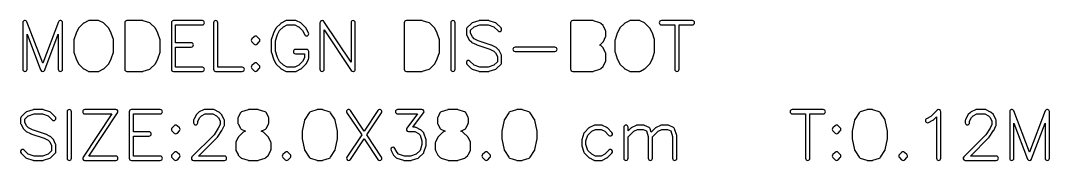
# Model space of a CAD drawing. Extents: x -190 to 190, y -140 to 140.
# Drawn here: x -55 to 17.5, y -67.1 to -57.2 of the extents above; entities that cross this region are included whole.
import ezdxf

# ---------------------------------------------------------------- set-up
doc = ezdxf.new("R2010")
doc.units = 0
doc.header["$MEASUREMENT"] = 0
doc.layers.get('0').update_dxf_attribs({"linetype": 'CONTINUOUS'})

msp = doc.modelspace()

# ---------------------------------------------------------------- linework, layer by layer
for points in [[(-52.062998, -57.383999, 0.814866), (-52.353999, -57.34), (-52.353999, -57.34), (-52.353999, -57.340996), (-52.353999, -57.340996), (-53.463003, -60.252998), (-53.463003, -60.252998), (-54.572002, -57.340996), (-54.572002, -57.340996), (-54.572002, -57.34), (-54.572002, -57.34, 0.83728), (-54.862998, -57.392002), (-54.862998, -57.392002), (-54.862998, -60.673999), (-54.862998, -60.673999, 1), (-54.563003, -60.673999), (-54.563003, -60.673999), (-54.563003, -58.207002), (-54.563003, -58.207002), (-53.605, -60.722998), (-53.605, -60.722998), (-53.603999, -60.723999), (-53.603999, -60.723999, 0.706405), (-53.321997, -60.723999), (-53.321997, -60.723999), (-53.321001, -60.722998), (-53.321001, -60.722998), (-52.363999, -58.207998), (-52.363999, -58.207998), (-52.363003, -58.207998), (-52.363003, -58.207998), (-52.363003, -60.673999), (-52.363003, -60.673999, 1), (-52.062998, -60.673999), (-52.062998, -60.673999), (-52.062998, -57.392002), (-52.062998, -57.392002, 0.011665), (-52.062998, -57.385), (-52.062998, -57.385), (-52.062998, -57.383999)], [(-49.49, -57.257998, 0.116434), (-49.557002, -57.241997), (-49.557002, -57.241997), (-50.182002, -57.241997), (-50.182002, -57.241997, 0.116427), (-50.248999, -57.257998), (-50.248999, -57.257998), (-50.561997, -57.415), (-50.561997, -57.415, 0.08061), (-50.600996, -57.442998), (-50.600996, -57.442998), (-50.912998, -57.755), (-50.912998, -57.755, 0.086609), (-50.942998, -57.797002), (-50.942998, -57.797002), (-50.942998, -57.797998), (-50.942998, -57.797998), (-51.096997, -58.107002), (-51.096997, -58.107002, 0.034434), (-51.105, -58.126001), (-51.105, -58.126001), (-51.261997, -58.593999), (-51.261997, -58.593999, 0.08168), (-51.27, -58.642002), (-51.27, -58.642002), (-51.27, -59.423999), (-51.27, -59.423999, 0.081672), (-51.261997, -59.471997), (-51.261997, -59.471997), (-51.105, -59.94), (-51.105, -59.94, 0.034433), (-51.096997, -59.958999), (-51.096997, -59.958999), (-50.941001, -60.272002), (-50.941001, -60.272002, 0.080612), (-50.912998, -60.311001), (-50.912998, -60.311001), (-50.600996, -60.623003), (-50.600996, -60.623003, 0.080607), (-50.561997, -60.651001), (-50.561997, -60.651001), (-50.248999, -60.807998), (-50.248999, -60.807998, 0.089409), (-50.197998, -60.823003), (-50.197998, -60.823003), (-50.182002, -60.823999), (-50.182002, -60.823999), (-49.557002, -60.823999), (-49.557002, -60.823999, 0.135356), (-49.48, -60.802998), (-49.48, -60.802998), (-49.477998, -60.802002), (-49.477998, -60.802002), (-49.178003, -60.651001), (-49.178003, -60.651001, 0.094862), (-49.132998, -60.617002), (-49.132998, -60.617002), (-49.132002, -60.616001), (-49.132002, -60.616001), (-48.826001, -60.311001), (-48.826001, -60.311001, 0.100945), (-48.792998, -60.261001), (-48.792998, -60.261001), (-48.792002, -60.26), (-48.792002, -60.26), (-48.641997, -59.958999), (-48.641997, -59.958999, 0.0535), (-48.631001, -59.928999), (-48.631001, -59.928999), (-48.63, -59.927998), (-48.63, -59.927998), (-48.477998, -59.471001), (-48.477998, -59.471001, 0.080085), (-48.47, -59.423999), (-48.47, -59.423999), (-48.47, -58.642002), (-48.47, -58.642002, 0.101357), (-48.482002, -58.582998), (-48.482002, -58.582998), (-48.482002, -58.582002), (-48.482002, -58.582002), (-48.633999, -58.127002), (-48.633999, -58.127002, 0.036019), (-48.641997, -58.107002), (-48.641997, -58.107002), (-48.641997, -58.106001), (-48.641997, -58.106001), (-48.797998, -57.793999), (-48.797998, -57.793999, 0.094854), (-48.831997, -57.748999), (-48.831997, -57.748999), (-48.833003, -57.748003), (-48.833003, -57.748003), (-49.138999, -57.442998), (-49.138999, -57.442998, 0.095636), (-49.186001, -57.411001), (-49.186001, -57.411001), (-49.187998, -57.41), (-49.187998, -57.41), (-49.49, -57.257998)], [(-46.383999, -57.25, 0.081677), (-46.432002, -57.241997), (-46.432002, -57.241997), (-47.525996, -57.241997), (-47.525996, -57.241997, 0.414214), (-47.676001, -57.392002), (-47.676001, -57.392002), (-47.676001, -60.673999), (-47.676001, -60.673999, 0.414214), (-47.525996, -60.823999), (-47.525996, -60.823999), (-46.432002, -60.823999), (-46.432002, -60.823999), (-46.416001, -60.823003), (-46.416001, -60.823003, 0.054807), (-46.383999, -60.816001), (-46.383999, -60.816001), (-45.915, -60.658999), (-45.915, -60.658999), (-45.912002, -60.657998), (-45.912002, -60.657998, 0.110018), (-45.857002, -60.623003), (-45.857002, -60.623003), (-45.545, -60.311001), (-45.545, -60.311001, 0.080608), (-45.517002, -60.272002), (-45.517002, -60.272002), (-45.361001, -59.958999), (-45.361001, -59.958999, 0.034433), (-45.352998, -59.94), (-45.352998, -59.94), (-45.196001, -59.471997), (-45.196001, -59.471997), (-45.196001, -59.471001), (-45.196001, -59.471001, 0.080085), (-45.187998, -59.423999), (-45.187998, -59.423999), (-45.187998, -58.642002), (-45.187998, -58.642002, 0.081677), (-45.196001, -58.593999), (-45.196001, -58.593999), (-45.352998, -58.126001), (-45.352998, -58.126001, 0.034434), (-45.361001, -58.107002), (-45.361001, -58.107002), (-45.515, -57.797998), (-45.515, -57.797998), (-45.515, -57.797002), (-45.515, -57.797002, 0.086609), (-45.545, -57.755), (-45.545, -57.755), (-45.857002, -57.442998), (-45.857002, -57.442998, 0.115361), (-45.915, -57.406997), (-45.915, -57.406997), (-46.383999, -57.25)], [(-42.212998, -57.542002, 1), (-42.212998, -57.241997), (-42.212998, -57.241997), (-44.245, -57.241997), (-44.245, -57.241997, 0.414214), (-44.395, -57.392002), (-44.395, -57.392002), (-44.395, -60.662002), (-44.395, -60.662002, 0.437788), (-44.245, -60.823999), (-44.245, -60.823999), (-42.212998, -60.823999), (-42.212998, -60.823999, 1), (-42.212998, -60.523999), (-42.212998, -60.523999), (-44.095, -60.523999), (-44.095, -60.523999), (-44.095, -59.105), (-44.095, -59.105), (-42.995, -59.105), (-42.995, -59.105, 1), (-42.995, -58.805), (-42.995, -58.805), (-44.095, -58.805), (-44.095, -58.805), (-44.095, -57.542002), (-44.095, -57.542002), (-42.212998, -57.542002)], [(-41.126001, -57.392002, 1), (-41.426001, -57.392002), (-41.426001, -57.392002), (-41.426001, -60.673999), (-41.426001, -60.673999, 0.414214), (-41.276001, -60.823999), (-41.276001, -60.823999), (-39.400999, -60.823999), (-39.400999, -60.823999, 1), (-39.400999, -60.523999), (-39.400999, -60.523999), (-41.126001, -60.523999), (-41.126001, -60.523999), (-41.126001, -57.392002)], [(-35.583999, -57.257998, 0.116431), (-35.650999, -57.241997), (-35.650999, -57.241997), (-36.276001, -57.241997), (-36.276001, -57.241997, 0.116431), (-36.343, -57.257998), (-36.343, -57.257998), (-36.655002, -57.415), (-36.655002, -57.415, 0.080607), (-36.694001, -57.442998), (-36.694001, -57.442998), (-37.007, -57.755), (-37.007, -57.755, 0.08661), (-37.037, -57.797002), (-37.037, -57.797002), (-37.037, -57.797998), (-37.037, -57.797998), (-37.191001, -58.107002), (-37.191001, -58.107002, 0.043391), (-37.200999, -58.130996), (-37.200999, -58.130996), (-37.200999, -58.132002), (-37.200999, -58.132002), (-37.354998, -58.595), (-37.354998, -58.595, 0.080087), (-37.363, -58.642002), (-37.363, -58.642002), (-37.363, -59.423999), (-37.363, -59.423999, 0.09386), (-37.353, -59.478999), (-37.353, -59.478999), (-37.352, -59.48), (-37.352, -59.48), (-37.199001, -59.938999), (-37.199001, -59.938999, 0.03452), (-37.191001, -59.957998), (-37.191001, -59.957998), (-37.191001, -59.958999), (-37.191001, -59.958999), (-37.035, -60.272002), (-37.035, -60.272002, 0.078238), (-37.007998, -60.31), (-37.007998, -60.31), (-37.007, -60.311001), (-37.007, -60.311001), (-36.694001, -60.623003), (-36.694001, -60.623003, 0.080605), (-36.655002, -60.651001), (-36.655002, -60.651001), (-36.343, -60.807998), (-36.343, -60.807998, 0.089405), (-36.292002, -60.823003), (-36.292002, -60.823003), (-36.276001, -60.823999), (-36.276001, -60.823999), (-35.650999, -60.823999), (-35.650999, -60.823999, 0.135349), (-35.574001, -60.802998), (-35.574001, -60.802998), (-35.572, -60.802002), (-35.572, -60.802002), (-35.271001, -60.651001), (-35.271001, -60.651001, 0.094858), (-35.225999, -60.617002), (-35.225999, -60.617002), (-34.92, -60.311001), (-34.92, -60.311001, 0.100943), (-34.887002, -60.261001), (-34.887002, -60.261001), (-34.885999, -60.26), (-34.885999, -60.26), (-34.736001, -59.958999), (-34.736001, -59.958999, 0.11644), (-34.72, -59.891997), (-34.72, -59.891997), (-34.72, -59.423999), (-34.72, -59.423999, 0.414214), (-34.869998, -59.273999), (-34.869998, -59.273999), (-35.650999, -59.273999), (-35.650999, -59.273999, 1), (-35.650999, -59.573999), (-35.650999, -59.573999), (-35.020002, -59.573999), (-35.020002, -59.573999), (-35.020002, -59.857002), (-35.020002, -59.857002), (-35.149001, -60.115), (-35.149001, -60.115), (-35.149001, -60.116001), (-35.149001, -60.116001), (-35.427, -60.393999), (-35.427, -60.393999), (-35.686001, -60.523999), (-35.686001, -60.523999), (-36.240999, -60.523999), (-36.240999, -60.523999), (-36.499001, -60.393999), (-36.499001, -60.393999), (-36.5, -60.392998), (-36.5, -60.392998), (-36.777998, -60.116001), (-36.777998, -60.116001), (-36.777998, -60.115), (-36.777998, -60.115), (-36.919001, -59.833003), (-36.919001, -59.833003), (-36.919001, -59.831997), (-36.919001, -59.831997), (-37.062998, -59.4), (-37.062998, -59.4), (-37.062998, -58.664004), (-37.062998, -58.664004), (-37.062, -58.662998), (-37.062, -58.662998), (-36.918, -58.23), (-36.918, -58.23), (-36.917002, -58.228999), (-36.917002, -58.228999), (-36.777002, -57.948999), (-36.777002, -57.948999), (-36.775999, -57.948003), (-36.775999, -57.948003), (-36.499001, -57.672002), (-36.499001, -57.672002), (-36.497, -57.671001), (-36.497, -57.671001), (-36.240999, -57.542002), (-36.240999, -57.542002), (-35.686001, -57.542002), (-35.686001, -57.542002), (-35.429001, -57.671001), (-35.429001, -57.671001), (-35.427, -57.672002), (-35.427, -57.672002), (-35.15, -57.948999), (-35.15, -57.948999), (-35.004001, -58.241001), (-35.004001, -58.241001, 0.999996), (-34.736001, -58.107002), (-34.736001, -58.107002), (-34.892, -57.793999), (-34.892, -57.793999, 0.09486), (-34.926001, -57.748999), (-34.926001, -57.748999), (-35.232, -57.442998), (-35.232, -57.442998, 0.095632), (-35.278999, -57.411001), (-35.278999, -57.411001), (-35.280999, -57.41), (-35.280999, -57.41), (-35.583999, -57.257998)], [(-31.438, -57.392002, 1), (-31.737998, -57.392002), (-31.737998, -57.392002), (-31.737998, -60.177998), (-31.737998, -60.177998), (-33.651001, -57.309004), (-33.651001, -57.309004, 0.008343), (-33.654001, -57.305), (-33.654001, -57.305), (-33.654001, -57.303999), (-33.654001, -57.303999, 0.727848), (-33.925999, -57.392002), (-33.925999, -57.392002), (-33.925999, -60.673999), (-33.925999, -60.673999, 1), (-33.626001, -60.673999), (-33.626001, -60.673999), (-33.626001, -57.888003), (-33.626001, -57.888003), (-31.718, -60.75), (-31.718, -60.75), (-31.717, -60.751001), (-31.717, -60.751001, 0.264054), (-31.588, -60.823999), (-31.588, -60.823999), (-31.569998, -60.823003), (-31.569998, -60.823003, 0.379419), (-31.438, -60.673999), (-31.438, -60.673999), (-31.438, -57.392002)], [(-26.697, -57.25, 0.081673), (-26.745, -57.241997), (-26.745, -57.241997), (-27.837998, -57.241997), (-27.837998, -57.241997, 0.414214), (-27.988, -57.392002), (-27.988, -57.392002), (-27.988, -60.673999), (-27.988, -60.673999, 0.414214), (-27.837998, -60.823999), (-27.837998, -60.823999), (-26.745, -60.823999), (-26.745, -60.823999, 0.081673), (-26.697, -60.816001), (-26.697, -60.816001), (-26.228, -60.658999), (-26.228, -60.658999), (-26.225, -60.657998), (-26.225, -60.657998, 0.110018), (-26.17, -60.623003), (-26.17, -60.623003), (-25.857, -60.311001), (-25.857, -60.311001), (-25.855999, -60.31), (-25.855999, -60.31, 0.078234), (-25.829001, -60.272002), (-25.829001, -60.272002), (-25.673, -59.958999), (-25.673, -59.958999), (-25.673, -59.957998), (-25.673, -59.957998, 0.03452), (-25.665, -59.938999), (-25.665, -59.938999), (-25.512, -59.48), (-25.512, -59.48), (-25.511001, -59.478999), (-25.511001, -59.478999, 0.09386), (-25.501001, -59.423999), (-25.501001, -59.423999), (-25.501001, -58.642002), (-25.501001, -58.642002, 0.080085), (-25.508999, -58.595), (-25.508999, -58.595), (-25.663, -58.132002), (-25.663, -58.132002), (-25.663, -58.130996), (-25.663, -58.130996, 0.043392), (-25.673, -58.107002), (-25.673, -58.107002), (-25.827, -57.797998), (-25.827, -57.797998), (-25.827, -57.797002), (-25.827, -57.797002, 0.08661), (-25.857, -57.755), (-25.857, -57.755), (-26.17, -57.442998), (-26.17, -57.442998, 0.115365), (-26.228, -57.406997), (-26.228, -57.406997), (-26.697, -57.25)], [(-24.407, -57.392002, 1), (-24.707, -57.392002), (-24.707, -57.392002), (-24.707, -60.673999), (-24.707, -60.673999, 1), (-24.407, -60.673999), (-24.407, -60.673999), (-24.407, -57.392002)], [(-22.008999, -57.25, 0.081673), (-22.057, -57.241997), (-22.057, -57.241997), (-22.682, -57.241997), (-22.682, -57.241997, 0.081673), (-22.73, -57.25), (-22.73, -57.25), (-23.198999, -57.406997), (-23.198999, -57.406997, 0.115365), (-23.257, -57.442998), (-23.257, -57.442998), (-23.568999, -57.755), (-23.568999, -57.755, 0.198915), (-23.613, -57.861001), (-23.613, -57.861001), (-23.613, -58.173999), (-23.613, -58.173999, 0.125494), (-23.595, -58.246001), (-23.595, -58.246001), (-23.593999, -58.247002), (-23.593999, -58.247002), (-23.441001, -58.552998), (-23.441001, -58.552998, 0.080611), (-23.413, -58.591997), (-23.413, -58.591997), (-23.257, -58.747998), (-23.257, -58.747998, 0.080614), (-23.218, -58.776001), (-23.218, -58.776001), (-22.905, -58.933003), (-22.905, -58.933003, 0.039712), (-22.883, -58.942002), (-22.883, -58.942002), (-22.879001, -58.942998), (-22.879001, -58.942998), (-21.963, -59.247998), (-21.963, -59.247998), (-21.96, -59.248999), (-21.96, -59.248999), (-21.678999, -59.388999), (-21.678999, -59.388999), (-21.677, -59.39), (-21.677, -59.39), (-21.555999, -59.512002), (-21.555999, -59.512002), (-21.555, -59.512998), (-21.555, -59.512998), (-21.427, -59.768999), (-21.427, -59.768999), (-21.425999, -59.77), (-21.425999, -59.77), (-21.425999, -60.143003), (-21.425999, -60.143003), (-21.669001, -60.385996), (-21.669001, -60.385996), (-22.081001, -60.523999), (-22.081001, -60.523999), (-22.658, -60.523999), (-22.658, -60.523999), (-23.07, -60.385996), (-23.07, -60.385996), (-23.357, -60.098999), (-23.357, -60.098999, 1.000006), (-23.568999, -60.311001), (-23.568999, -60.311001), (-23.263999, -60.616001), (-23.263999, -60.616001, 0.1321), (-23.198999, -60.658999), (-23.198999, -60.658999), (-22.739001, -60.812998), (-22.739001, -60.812998), (-22.736001, -60.813999), (-22.736001, -60.813999, 0.092296), (-22.682, -60.823999), (-22.682, -60.823999), (-22.057, -60.823999), (-22.057, -60.823999), (-22.041001, -60.823003), (-22.041001, -60.823003, 0.054807), (-22.008999, -60.816001), (-22.008999, -60.816001), (-21.54, -60.658999), (-21.54, -60.658999, 0.115359), (-21.482, -60.623003), (-21.482, -60.623003), (-21.168999, -60.31), (-21.168999, -60.31, 0.196462), (-21.126001, -60.205), (-21.126001, -60.205), (-21.126001, -59.735996), (-21.126001, -59.735996, 0.116431), (-21.142, -59.668999), (-21.142, -59.668999), (-21.298, -59.356997), (-21.298, -59.356997, 0.080611), (-21.326001, -59.317998), (-21.326001, -59.317998), (-21.482, -59.161001), (-21.482, -59.161001, 0.080614), (-21.521001, -59.133003), (-21.521001, -59.133003), (-21.833999, -58.977002), (-21.833999, -58.977002), (-21.835, -58.977002), (-21.835, -58.977002, 0.034521), (-21.853999, -58.968999), (-21.853999, -58.968999), (-22.778999, -58.661001), (-22.778999, -58.661001), (-22.780999, -58.66), (-22.780999, -58.66), (-23.062, -58.518999), (-23.062, -58.518999), (-23.183999, -58.396997), (-23.183999, -58.396997), (-23.183999, -58.396001), (-23.183999, -58.396001), (-23.313, -58.138003), (-23.313, -58.138003), (-23.313, -57.922998), (-23.313, -57.922998), (-23.07, -57.68), (-23.07, -57.68), (-23.067, -57.678999), (-23.067, -57.678999), (-22.658, -57.542002), (-22.658, -57.542002), (-22.081001, -57.542002), (-22.081001, -57.542002), (-21.672, -57.678999), (-21.672, -57.678999), (-21.669001, -57.68), (-21.669001, -57.68), (-21.382, -57.967002), (-21.382, -57.967002, 1.000006), (-21.17, -57.755), (-21.17, -57.755), (-21.482, -57.442998), (-21.482, -57.442998, 0.126063), (-21.546001, -57.405), (-21.546001, -57.405), (-21.548999, -57.403999), (-21.548999, -57.403999), (-22.008999, -57.25)], [(-14.665, -57.25, 0.081671), (-14.712999, -57.241997), (-14.712999, -57.241997), (-16.12, -57.241997), (-16.12, -57.241997, 0.414214), (-16.27, -57.392002), (-16.27, -57.392002), (-16.27, -60.662002), (-16.27, -60.662002, 0.437788), (-16.12, -60.823999), (-16.12, -60.823999), (-14.712999, -60.823999), (-14.712999, -60.823999, 0.081671), (-14.665, -60.816001), (-14.665, -60.816001), (-14.197001, -60.658999), (-14.197001, -60.658999, 0.11536), (-14.139, -60.623003), (-14.139, -60.623003), (-13.982, -60.467002), (-13.982, -60.467002), (-13.981, -60.466001), (-13.981, -60.466001, 0.078236), (-13.953999, -60.428003), (-13.953999, -60.428003), (-13.798, -60.116001), (-13.798, -60.116001), (-13.797, -60.115), (-13.797, -60.115, 0.114174), (-13.782001, -60.048999), (-13.782001, -60.048999), (-13.782001, -59.58), (-13.782001, -59.58, 0.116438), (-13.798, -59.512998), (-13.798, -59.512998), (-13.952, -59.203999), (-13.952, -59.203999), (-13.952, -59.202998), (-13.952, -59.202998, 0.086603), (-13.982, -59.161001), (-13.982, -59.161001), (-14.139, -59.005), (-14.139, -59.005, 0.116969), (-14.197999, -58.968999), (-14.197999, -58.968999), (-14.24, -58.955), (-14.24, -58.955), (-14.207, -58.943999), (-14.207, -58.943999), (-14.203, -58.942998), (-14.203, -58.942998, 0.126061), (-14.139, -58.905), (-14.139, -58.905), (-13.982, -58.747998), (-13.982, -58.747998, 0.080611), (-13.953999, -58.708999), (-13.953999, -58.708999), (-13.798, -58.396997), (-13.798, -58.396997, 0.116431), (-13.782001, -58.33), (-13.782001, -58.33), (-13.782001, -58.017002), (-13.782001, -58.017002, 0.116438), (-13.798, -57.95), (-13.798, -57.95), (-13.953999, -57.638003), (-13.953999, -57.638003, 0.080617), (-13.982, -57.598999), (-13.982, -57.598999), (-14.139, -57.442998), (-14.139, -57.442998, 0.115366), (-14.197001, -57.406997), (-14.197001, -57.406997), (-14.665, -57.25)], [(-11.365, -57.257998, 0.116432), (-11.432001, -57.241997), (-11.432001, -57.241997), (-12.057, -57.241997), (-12.057, -57.241997, 0.101351), (-12.116, -57.254004), (-12.116, -57.254004), (-12.117999, -57.255), (-12.117999, -57.255, 0.01119), (-12.124, -57.257998), (-12.124, -57.257998), (-12.437, -57.415), (-12.437, -57.415, 0.08061), (-12.476, -57.442998), (-12.476, -57.442998), (-12.787999, -57.755), (-12.787999, -57.755, 0.086611), (-12.818, -57.797002), (-12.818, -57.797002), (-12.818, -57.797998), (-12.818, -57.797998), (-12.972, -58.107002), (-12.972, -58.107002, 0.034432), (-12.98, -58.126001), (-12.98, -58.126001), (-13.137, -58.593999), (-13.137, -58.593999, 0.081678), (-13.145, -58.642002), (-13.145, -58.642002), (-13.145, -59.423999), (-13.145, -59.423999, 0.080086), (-13.137, -59.471001), (-13.137, -59.471001), (-13.137, -59.471997), (-13.137, -59.471997), (-12.98, -59.94), (-12.98, -59.94, 0.034432), (-12.972, -59.958999), (-12.972, -59.958999), (-12.816, -60.272002), (-12.816, -60.272002, 0.078235), (-12.789, -60.31), (-12.789, -60.31), (-12.476, -60.623003), (-12.476, -60.623003, 0.076852), (-12.439, -60.65), (-12.439, -60.65), (-12.437, -60.651001), (-12.437, -60.651001), (-12.124, -60.807998), (-12.124, -60.807998, 0.116436), (-12.057, -60.823999), (-12.057, -60.823999), (-11.432001, -60.823999), (-11.432001, -60.823999, 0.135354), (-11.355, -60.802998), (-11.355, -60.802998), (-11.353, -60.802002), (-11.353, -60.802002), (-11.052999, -60.651001), (-11.052999, -60.651001, 0.094853), (-11.008, -60.617002), (-11.008, -60.617002), (-11.007, -60.616001), (-11.007, -60.616001), (-10.701, -60.311001), (-10.701, -60.311001, 0.100944), (-10.668, -60.261001), (-10.668, -60.261001), (-10.667, -60.26), (-10.667, -60.26), (-10.517001, -59.958999), (-10.517001, -59.958999, 0.053503), (-10.506001, -59.928999), (-10.506001, -59.928999), (-10.505, -59.927998), (-10.505, -59.927998), (-10.353, -59.471001), (-10.353, -59.471001, 0.080086), (-10.345, -59.423999), (-10.345, -59.423999), (-10.345, -58.642002), (-10.345, -58.642002, 0.101355), (-10.357, -58.582998), (-10.357, -58.582998), (-10.357, -58.582002), (-10.357, -58.582002), (-10.509, -58.127002), (-10.509, -58.127002, 0.036021), (-10.517001, -58.107002), (-10.517001, -58.107002), (-10.517001, -58.106001), (-10.517001, -58.106001), (-10.672999, -57.793999), (-10.672999, -57.793999, 0.094859), (-10.707001, -57.748999), (-10.707001, -57.748999), (-10.707999, -57.748003), (-10.707999, -57.748003), (-11.013999, -57.442998), (-11.013999, -57.442998, 0.095634), (-11.061, -57.411001), (-11.061, -57.411001), (-11.063, -57.41), (-11.063, -57.41), (-11.365, -57.257998)], [(-7.682, -57.542002, 1), (-7.682, -57.241997), (-7.682, -57.241997), (-9.87, -57.241997), (-9.87, -57.241997, 1), (-9.87, -57.542002), (-9.87, -57.542002), (-8.926, -57.542002), (-8.926, -57.542002), (-8.926, -60.673999), (-8.926, -60.673999, 1), (-8.626, -60.673999), (-8.626, -60.673999), (-8.626, -57.542002), (-8.626, -57.542002), (-7.682, -57.542002)], [(-38.357002, -58.38, 0.414207), (-38.568999, -58.38), (-38.568999, -58.38), (-38.725999, -58.536001), (-38.725999, -58.536001, 0.414214), (-38.725999, -58.747998), (-38.725999, -58.747998), (-38.568999, -58.905), (-38.568999, -58.905, 0.433661), (-38.35, -58.897998), (-38.35, -58.897998), (-38.348999, -58.897002), (-38.348999, -58.897002), (-38.201001, -58.747998), (-38.201001, -58.747998, 0.433664), (-38.208, -58.528999), (-38.208, -58.528999), (-38.357002, -58.38)], [(-17.37, -59.416997, 1), (-17.37, -59.117002), (-17.37, -59.117002), (-20.182001, -59.117002), (-20.182001, -59.117002, 1), (-20.182001, -59.416997), (-20.182001, -59.416997), (-17.37, -59.416997)], [(-38.357002, -60.255, 0.414207), (-38.568999, -60.255), (-38.568999, -60.255), (-38.725999, -60.411001), (-38.725999, -60.411001, 0.41145), (-38.727, -60.621997), (-38.727, -60.621997), (-38.568999, -60.78), (-38.568999, -60.78, 0.433661), (-38.35, -60.772998), (-38.35, -60.772998), (-38.348999, -60.771997), (-38.348999, -60.771997), (-38.201001, -60.623003), (-38.201001, -60.623003, 0.433672), (-38.208, -60.403999), (-38.208, -60.403999), (-38.357002, -60.255)], [(-53.415, -63.52, 0.081677), (-53.463003, -63.511997), (-53.463003, -63.511997), (-54.087998, -63.511997), (-54.087998, -63.511997, 0.081677), (-54.136001, -63.52), (-54.136001, -63.52), (-54.605, -63.676997), (-54.605, -63.676997, 0.115361), (-54.662998, -63.712998), (-54.662998, -63.712998), (-54.976001, -64.025), (-54.976001, -64.025, 0.198912), (-55.02, -64.131001), (-55.02, -64.131001), (-55.02, -64.443999), (-55.02, -64.443999, 0.125492), (-55.002002, -64.516001), (-55.002002, -64.516001), (-55.000996, -64.516997), (-55.000996, -64.516997), (-54.846997, -64.823003), (-54.846997, -64.823003, 0.080602), (-54.818999, -64.861997), (-54.818999, -64.861997), (-54.662998, -65.017998), (-54.662998, -65.017998, 0.080608), (-54.623999, -65.045996), (-54.623999, -65.045996), (-54.311997, -65.202998), (-54.311997, -65.202998, 0.03971), (-54.29, -65.211997), (-54.29, -65.211997), (-54.286001, -65.213003), (-54.286001, -65.213003), (-53.368999, -65.517998), (-53.368999, -65.517998), (-53.366001, -65.518999), (-53.366001, -65.518999), (-53.083999, -65.66), (-53.083999, -65.66), (-52.961001, -65.783003), (-52.961001, -65.783003), (-52.832998, -66.039004), (-52.832998, -66.039004), (-52.832002, -66.04), (-52.832002, -66.04), (-52.832002, -66.412998), (-52.832002, -66.412998), (-53.075, -66.655005), (-53.075, -66.655005), (-53.076001, -66.656001), (-53.076001, -66.656001), (-53.486997, -66.793999), (-53.486997, -66.793999), (-54.063999, -66.793999), (-54.063999, -66.793999), (-54.476001, -66.656001), (-54.476001, -66.656001), (-54.476997, -66.655005), (-54.476997, -66.655005), (-54.763999, -66.368999), (-54.763999, -66.368999, 1.000023), (-54.976001, -66.581001), (-54.976001, -66.581001), (-54.671001, -66.885), (-54.671001, -66.885), (-54.67, -66.886001), (-54.67, -66.886001, 0.132099), (-54.605, -66.928999), (-54.605, -66.928999), (-54.145, -67.083003), (-54.145, -67.083003), (-54.141997, -67.083999), (-54.141997, -67.083999, 0.092295), (-54.087998, -67.093999), (-54.087998, -67.093999), (-53.463003, -67.093999), (-53.463003, -67.093999, 0.081682), (-53.415, -67.085996), (-53.415, -67.085996), (-52.947002, -66.928999), (-52.947002, -66.928999, 0.115369), (-52.888999, -66.892998), (-52.888999, -66.892998), (-52.575996, -66.581001), (-52.575996, -66.581001, 0.198912), (-52.531997, -66.474995), (-52.531997, -66.474995), (-52.531997, -66.005996), (-52.531997, -66.005996, 0.116419), (-52.547998, -65.939004), (-52.547998, -65.939004), (-52.703999, -65.627002), (-52.703999, -65.627002, 0.080613), (-52.731997, -65.587998), (-52.731997, -65.587998), (-52.888999, -65.431001), (-52.888999, -65.431001, 0.080621), (-52.928003, -65.402998), (-52.928003, -65.402998), (-53.24, -65.246997), (-53.24, -65.246997), (-53.241001, -65.246997), (-53.241001, -65.246997, 0.034519), (-53.26, -65.238999), (-53.26, -65.238999), (-54.186001, -64.930996), (-54.186001, -64.930996), (-54.187998, -64.93), (-54.187998, -64.93), (-54.467998, -64.788999), (-54.467998, -64.788999), (-54.591001, -64.666001), (-54.591001, -64.666001), (-54.591001, -64.664995), (-54.591001, -64.664995), (-54.72, -64.407998), (-54.72, -64.407998), (-54.72, -64.193003), (-54.72, -64.193003), (-54.718999, -64.191997), (-54.718999, -64.191997), (-54.476001, -63.95), (-54.476001, -63.95), (-54.473003, -63.948994), (-54.473003, -63.948994), (-54.063999, -63.812002), (-54.063999, -63.812002), (-53.486997, -63.812002), (-53.486997, -63.812002), (-53.079004, -63.948994), (-53.079004, -63.948994), (-53.076001, -63.95), (-53.076001, -63.95), (-52.788003, -64.236997), (-52.788003, -64.236997, 1), (-52.575996, -64.025), (-52.575996, -64.025), (-52.888999, -63.712998), (-52.888999, -63.712998, 0.126067), (-52.953003, -63.675), (-52.953003, -63.675), (-52.956001, -63.674004), (-52.956001, -63.674004), (-53.415, -63.52)], [(-51.437998, -63.662002, 1), (-51.738003, -63.662002), (-51.738003, -63.662002), (-51.738003, -66.944004), (-51.738003, -66.944004, 1), (-51.437998, -66.944004), (-51.437998, -66.944004), (-51.437998, -63.662002)], [(-48.168999, -63.602002, 0.298598), (-48.307002, -63.511997), (-48.307002, -63.511997), (-50.495, -63.511997), (-50.495, -63.511997, 1), (-50.495, -63.812002), (-50.495, -63.812002), (-48.586997, -63.812002), (-48.586997, -63.812002), (-50.616997, -66.855996), (-50.616997, -66.855996), (-50.616997, -66.857002), (-50.616997, -66.857002, 0.569273), (-50.512998, -67.092998), (-50.512998, -67.092998), (-50.495, -67.093999), (-50.495, -67.093999), (-48.307002, -67.093999), (-48.307002, -67.093999, 1), (-48.307002, -66.793999), (-48.307002, -66.793999), (-50.215, -66.793999), (-50.215, -66.793999), (-48.181997, -63.745), (-48.181997, -63.745, 0.252723), (-48.168999, -63.602998), (-48.168999, -63.602998), (-48.168999, -63.602002)], [(-45.182002, -63.812002, 1), (-45.182002, -63.511997), (-45.182002, -63.511997), (-47.212998, -63.511997), (-47.212998, -63.511997, 0.414214), (-47.362998, -63.662002), (-47.362998, -63.662002), (-47.362998, -66.944004), (-47.362998, -66.944004, 0.414214), (-47.212998, -67.093999), (-47.212998, -67.093999), (-45.182002, -67.093999), (-45.182002, -67.093999, 1), (-45.182002, -66.793999), (-45.182002, -66.793999), (-47.063003, -66.793999), (-47.063003, -66.793999), (-47.063003, -65.375), (-47.063003, -65.375), (-45.963003, -65.375), (-45.963003, -65.375, 1), (-45.963003, -65.075005), (-45.963003, -65.075005), (-47.063003, -65.075005), (-47.063003, -65.075005), (-47.063003, -63.812002), (-47.063003, -63.812002), (-45.182002, -63.812002)], [(-41.365, -63.528003, 0.116438), (-41.432002, -63.511997), (-41.432002, -63.511997), (-42.057002, -63.511997), (-42.057002, -63.511997, 0.116431), (-42.123999, -63.528003), (-42.123999, -63.528003), (-42.427002, -63.68), (-42.427002, -63.68), (-42.428999, -63.681001), (-42.428999, -63.681001, 0.09563), (-42.475996, -63.712998), (-42.475996, -63.712998), (-42.626001, -63.863003), (-42.626001, -63.863003, 0.094858), (-42.66, -63.908003), (-42.66, -63.908003), (-42.808999, -64.205996), (-42.808999, -64.205996), (-42.808999, -64.207002), (-42.808999, -64.207002, 0.141456), (-42.831997, -64.286997), (-42.831997, -64.286997), (-42.831997, -64.443999), (-42.831997, -64.443999, 1), (-42.532002, -64.443999), (-42.532002, -64.443999), (-42.532002, -64.322002), (-42.532002, -64.322002), (-42.531001, -64.320996), (-42.531001, -64.320996), (-42.401997, -64.062998), (-42.401997, -64.062998), (-42.280996, -63.942002), (-42.280996, -63.942002), (-42.278999, -63.941001), (-42.278999, -63.941001), (-42.022002, -63.812002), (-42.022002, -63.812002), (-41.467002, -63.812002), (-41.467002, -63.812002), (-41.211001, -63.941001), (-41.211001, -63.941001), (-41.208999, -63.942002), (-41.208999, -63.942002), (-41.087002, -64.062998), (-41.087002, -64.062998), (-41.086001, -64.064004), (-41.086001, -64.064004), (-40.957998, -64.32), (-40.957998, -64.32), (-40.957, -64.320996), (-40.957, -64.320996), (-40.957, -64.565005), (-40.957, -64.565005), (-41.09, -64.831006), (-41.09, -64.831006), (-41.09, -64.832002), (-41.09, -64.832002), (-41.391997, -65.283999), (-41.391997, -65.283999), (-41.391997, -65.284995), (-41.391997, -65.284995), (-42.943999, -66.837998), (-42.943999, -66.837998, 0.668187), (-42.837998, -67.093999), (-42.837998, -67.093999), (-40.651001, -67.093999), (-40.651001, -67.093999, 1), (-40.651001, -66.793999), (-40.651001, -66.793999), (-42.475996, -66.793999), (-42.475996, -66.793999), (-41.17, -65.486997), (-41.17, -65.486997, 0.049853), (-41.150996, -65.463999), (-41.150996, -65.463999), (-40.838, -64.995), (-40.838, -64.995), (-40.838, -64.993999), (-40.838, -64.993999, 0.02924), (-40.828999, -64.979004), (-40.828999, -64.979004), (-40.672998, -64.667002), (-40.672998, -64.667002, 0.116434), (-40.657, -64.6), (-40.657, -64.6), (-40.657, -64.286997), (-40.657, -64.286997, 0.116434), (-40.672998, -64.219995), (-40.672998, -64.219995), (-40.828999, -63.908003), (-40.828999, -63.908003, 0.080616), (-40.857, -63.868999), (-40.857, -63.868999), (-41.013999, -63.712998), (-41.013999, -63.712998, 0.080615), (-41.053003, -63.685), (-41.053003, -63.685), (-41.365, -63.528003)], [(-38.258999, -63.52, 0.081673), (-38.307, -63.511997), (-38.307, -63.511997), (-38.932, -63.511997), (-38.932, -63.511997, 0.050371), (-38.962, -63.515), (-38.962, -63.515), (-38.966001, -63.515996), (-38.966001, -63.515996, 0.024297), (-38.98, -63.52), (-38.98, -63.52), (-39.448999, -63.676997), (-39.448999, -63.676997, 0.204013), (-39.537002, -63.755), (-39.537002, -63.755), (-39.537002, -63.755996), (-39.537002, -63.755996), (-39.691001, -64.064004), (-39.691001, -64.064004, 0.116429), (-39.707002, -64.131001), (-39.707002, -64.131001), (-39.707002, -64.443999), (-39.707002, -64.443999, 0.125492), (-39.689001, -64.516001), (-39.689001, -64.516001), (-39.687998, -64.516997), (-39.687998, -64.516997), (-39.535, -64.823003), (-39.535, -64.823003, 0.162268), (-39.468, -64.889995), (-39.468, -64.889995), (-39.166997, -65.04), (-39.166997, -65.04), (-39.165999, -65.040996), (-39.165999, -65.040996), (-39.283, -65.08), (-39.283, -65.08, 0.133048), (-39.351001, -65.118999), (-39.351001, -65.118999), (-39.657, -65.425), (-39.657, -65.425, 0.094868), (-39.691001, -65.470005), (-39.691001, -65.470005), (-39.843999, -65.775996), (-39.843999, -65.775996), (-39.843999, -65.776997), (-39.843999, -65.776997, 0.127784), (-39.863, -65.849995), (-39.863, -65.849995), (-39.863, -66.310005), (-39.863, -66.310005, 0.131638), (-39.847002, -66.386001), (-39.847002, -66.386001), (-39.697, -66.685996), (-39.697, -66.685996), (-39.696001, -66.687002), (-39.696001, -66.687002, 0.100939), (-39.662998, -66.736997), (-39.662998, -66.736997), (-39.514001, -66.886001), (-39.514001, -66.886001, 0.132103), (-39.448999, -66.928999), (-39.448999, -66.928999), (-38.988999, -67.083003), (-38.988999, -67.083003), (-38.986001, -67.083999), (-38.986001, -67.083999, 0.092299), (-38.932, -67.093999), (-38.932, -67.093999), (-38.307, -67.093999), (-38.307, -67.093999, 0.081679), (-38.258999, -67.085996), (-38.258999, -67.085996), (-37.79, -66.928999), (-37.79, -66.928999, 0.115362), (-37.732002, -66.892998), (-37.732002, -66.892998), (-37.575, -66.735996), (-37.575, -66.735996, 0.078237), (-37.547998, -66.697998), (-37.547998, -66.697998), (-37.392002, -66.386001), (-37.392002, -66.386001, 0.116445), (-37.376001, -66.318994), (-37.376001, -66.318994), (-37.376001, -65.849995), (-37.376001, -65.849995, 0.116423), (-37.392002, -65.783003), (-37.392002, -65.783003), (-37.546001, -65.474004), (-37.546001, -65.474004), (-37.546001, -65.472998), (-37.546001, -65.472998, 0.086605), (-37.576001, -65.431001), (-37.576001, -65.431001), (-37.888999, -65.118999), (-37.888999, -65.118999, 0.116973), (-37.948, -65.082998), (-37.948, -65.082998), (-38.074001, -65.040996), (-38.074001, -65.040996), (-38.072002, -65.04), (-38.072002, -65.04), (-37.771001, -64.889995), (-37.771001, -64.889995, 0.162272), (-37.703999, -64.823003), (-37.703999, -64.823003), (-37.703, -64.822002), (-37.703, -64.822002), (-37.547998, -64.511001), (-37.547998, -64.511001, 0.131649), (-37.532002, -64.435), (-37.532002, -64.435), (-37.532002, -64.131001), (-37.532002, -64.131001, 0.127793), (-37.551001, -64.057998), (-37.551001, -64.057998), (-37.551001, -64.057002), (-37.551001, -64.057002), (-37.703999, -63.752002), (-37.703999, -63.752002, 0.203307), (-37.793, -63.676001), (-37.793, -63.676001), (-37.795999, -63.675), (-37.795999, -63.675), (-38.258999, -63.52)], [(-33.728, -63.52, 0.081673), (-33.776001, -63.511997), (-33.776001, -63.511997), (-34.088, -63.511997), (-34.088, -63.511997, 0.081673), (-34.136001, -63.52), (-34.136001, -63.52), (-34.605, -63.676997), (-34.605, -63.676997, 0.166174), (-34.681997, -63.736001), (-34.681997, -63.736001), (-34.995, -64.203999), (-34.995, -64.203999, 0.101779), (-35.018, -64.26), (-35.018, -64.26), (-35.018, -64.260996), (-35.018, -64.260996), (-35.172998, -65.04), (-35.172998, -65.04, 0.048732), (-35.176001, -65.068999), (-35.176001, -65.068999), (-35.176001, -65.536997), (-35.176001, -65.536997, 0.053645), (-35.172998, -65.568999), (-35.172998, -65.568999), (-35.172, -65.569995), (-35.172, -65.569995), (-35.017, -66.348003), (-35.017, -66.348003, 0.098153), (-34.995, -66.402002), (-34.995, -66.402002), (-34.681997, -66.869995), (-34.681997, -66.869995, 0.160762), (-34.607998, -66.927998), (-34.607998, -66.927998), (-34.605, -66.928999), (-34.605, -66.928999), (-34.136001, -67.085996), (-34.136001, -67.085996, 0.081679), (-34.088, -67.093999), (-34.088, -67.093999), (-33.776001, -67.093999), (-33.776001, -67.093999, 0.092299), (-33.722, -67.083999), (-33.722, -67.083999), (-33.718999, -67.083003), (-33.718999, -67.083003), (-33.259001, -66.928999), (-33.259001, -66.928999, 0.166178), (-33.182, -66.869995), (-33.182, -66.869995), (-33.181001, -66.868999), (-33.181001, -66.868999), (-32.869998, -66.402002), (-32.869998, -66.402002, 0.108422), (-32.847, -66.341997), (-32.847, -66.341997), (-32.846001, -66.340996), (-32.846001, -66.340996), (-32.690999, -65.567002), (-32.690999, -65.567002, 0.070402), (-32.688, -65.525005), (-32.688, -65.525005), (-32.688, -65.068999), (-32.688, -65.068999, 0.060517), (-32.692, -65.032998), (-32.692, -65.032998), (-32.692, -65.031997), (-32.692, -65.031997), (-32.848, -64.257002), (-32.848, -64.257002, 0.111009), (-32.875002, -64.196997), (-32.875002, -64.196997), (-32.875002, -64.195996), (-32.875002, -64.195996), (-33.182, -63.736001), (-33.182, -63.736001, 0.18246), (-33.268, -63.674004), (-33.268, -63.674004), (-33.271001, -63.672998), (-33.271001, -63.672998), (-33.728, -63.52)], [(-29.588, -63.745, 0.999995), (-29.838, -63.578999), (-29.838, -63.578999), (-30.807, -65.031997), (-30.807, -65.031997), (-31.776001, -63.578999), (-31.776001, -63.578999, 0.999977), (-32.026001, -63.745), (-32.026001, -63.745), (-30.988, -65.301997), (-30.988, -65.301997), (-30.987, -65.302998), (-30.987, -65.302998), (-32.026001, -66.860996), (-32.026001, -66.860996, 1.000018), (-31.776001, -67.027002), (-31.776001, -67.027002), (-30.807, -65.573999), (-30.807, -65.573999), (-29.838, -67.027002), (-29.838, -67.027002, 1.000036), (-29.588, -66.860996), (-29.588, -66.860996), (-30.627, -65.302998), (-30.627, -65.302998), (-30.626001, -65.301997), (-30.626001, -65.301997), (-29.588, -63.745)], [(-26.625, -63.752002, 0.618034), (-26.745, -63.511997), (-26.745, -63.511997), (-28.463, -63.511997), (-28.463, -63.511997, 1), (-28.463, -63.812002), (-28.463, -63.812002), (-27.045, -63.812002), (-27.045, -63.812002), (-27.802, -64.822002), (-27.802, -64.822002, 0.579454), (-27.698999, -65.061001), (-27.698999, -65.061001), (-27.682002, -65.062002), (-27.682002, -65.062002), (-27.248, -65.062002), (-27.248, -65.062002), (-26.992, -65.191001), (-26.992, -65.191001), (-26.99, -65.191997), (-26.99, -65.191997), (-26.876001, -65.306001), (-26.876001, -65.306001), (-26.738999, -65.715996), (-26.738999, -65.715996), (-26.737998, -65.716997), (-26.737998, -65.716997), (-26.737998, -65.981001), (-26.737998, -65.981001), (-26.876001, -66.393003), (-26.876001, -66.393003), (-26.876001, -66.393999), (-26.876001, -66.393999), (-27.138, -66.656001), (-27.138, -66.656001), (-27.55, -66.793999), (-27.55, -66.793999), (-27.970999, -66.793999), (-27.970999, -66.793999), (-28.382, -66.656001), (-28.382, -66.656001), (-28.383, -66.655005), (-28.383, -66.655005), (-28.497, -66.542002), (-28.497, -66.542002), (-28.497, -66.541001), (-28.497, -66.541001), (-28.642, -66.252002), (-28.642, -66.252002, 1.00004), (-28.91, -66.386001), (-28.91, -66.386001), (-28.76, -66.685996), (-28.76, -66.685996), (-28.759001, -66.687002), (-28.759001, -66.687002, 0.100936), (-28.726001, -66.736997), (-28.726001, -66.736997), (-28.577, -66.885), (-28.577, -66.885), (-28.575999, -66.886001), (-28.575999, -66.886001, 0.132097), (-28.511001, -66.928999), (-28.511001, -66.928999), (-28.052, -67.083003), (-28.052, -67.083003), (-28.048999, -67.083999), (-28.048999, -67.083999, 0.092295), (-27.995, -67.093999), (-27.995, -67.093999), (-27.526001, -67.093999), (-27.526001, -67.093999), (-27.51, -67.092998), (-27.51, -67.092998, 0.054806), (-27.478, -67.085996), (-27.478, -67.085996), (-27.008999, -66.928999), (-27.008999, -66.928999), (-27.006001, -66.927998), (-27.006001, -66.927998, 0.110025), (-26.951001, -66.892998), (-26.951001, -66.892998), (-26.638999, -66.581001), (-26.638999, -66.581001, 0.115358), (-26.603, -66.523003), (-26.603, -66.523003), (-26.445999, -66.053999), (-26.445999, -66.053999, 0.081677), (-26.438, -66.005996), (-26.438, -66.005996), (-26.438, -65.693999), (-26.438, -65.693999, 0.081669), (-26.445999, -65.646001), (-26.445999, -65.646001), (-26.603, -65.177002), (-26.603, -65.177002, 0.115368), (-26.638999, -65.118999), (-26.638999, -65.118999), (-26.795, -64.962998), (-26.795, -64.962998, 0.080609), (-26.833999, -64.935), (-26.833999, -64.935), (-27.146001, -64.777998), (-27.146001, -64.777998, 0.116434), (-27.213, -64.761997), (-27.213, -64.761997), (-27.382, -64.761997), (-27.382, -64.761997), (-26.625, -63.752002)], [(-24.197, -63.52, 0.081673), (-24.245, -63.511997), (-24.245, -63.511997), (-24.87, -63.511997), (-24.87, -63.511997, 0.050371), (-24.9, -63.515), (-24.9, -63.515), (-24.903999, -63.515996), (-24.903999, -63.515996, 0.024301), (-24.918, -63.52), (-24.918, -63.52), (-25.386001, -63.676997), (-25.386001, -63.676997, 0.19782), (-25.472, -63.752002), (-25.472, -63.752002), (-25.629001, -64.064004), (-25.629001, -64.064004, 0.116429), (-25.645, -64.131001), (-25.645, -64.131001), (-25.645, -64.443999), (-25.645, -64.443999, 0.125494), (-25.627, -64.516001), (-25.627, -64.516001), (-25.626001, -64.516997), (-25.626001, -64.516997), (-25.472, -64.823003), (-25.472, -64.823003, 0.16227), (-25.405, -64.889995), (-25.405, -64.889995), (-25.102998, -65.040996), (-25.102998, -65.040996), (-25.22, -65.08), (-25.22, -65.08, 0.133049), (-25.288, -65.118999), (-25.288, -65.118999), (-25.593999, -65.424004), (-25.593999, -65.424004), (-25.595, -65.425), (-25.595, -65.425, 0.094868), (-25.629001, -65.470005), (-25.629001, -65.470005), (-25.782, -65.775996), (-25.782, -65.775996), (-25.782, -65.776997), (-25.782, -65.776997, 0.127786), (-25.800999, -65.849995), (-25.800999, -65.849995), (-25.800999, -66.318994), (-25.800999, -66.318994, 0.116445), (-25.785, -66.386001), (-25.785, -66.386001), (-25.635, -66.685996), (-25.635, -66.685996), (-25.633999, -66.687002), (-25.633999, -66.687002, 0.100937), (-25.600999, -66.736997), (-25.600999, -66.736997), (-25.452, -66.885), (-25.452, -66.885), (-25.451001, -66.886001), (-25.451001, -66.886001, 0.1321), (-25.386001, -66.928999), (-25.386001, -66.928999), (-24.927, -67.083003), (-24.927, -67.083003), (-24.924001, -67.083999), (-24.924001, -67.083999, 0.092299), (-24.87, -67.093999), (-24.87, -67.093999), (-24.245, -67.093999), (-24.245, -67.093999, 0.081679), (-24.197, -67.085996), (-24.197, -67.085996), (-23.728, -66.928999), (-23.728, -66.928999, 0.115365), (-23.67, -66.892998), (-23.67, -66.892998), (-23.514001, -66.736997), (-23.514001, -66.736997, 0.080613), (-23.485999, -66.697998), (-23.485999, -66.697998), (-23.332, -66.391997), (-23.332, -66.391997), (-23.330999, -66.391001), (-23.330999, -66.391001, 0.125499), (-23.313, -66.318994), (-23.313, -66.318994), (-23.313, -65.849995), (-23.313, -65.849995, 0.116421), (-23.328999, -65.783003), (-23.328999, -65.783003), (-23.485999, -65.470005), (-23.485999, -65.470005, 0.080622), (-23.514001, -65.431001), (-23.514001, -65.431001), (-23.825999, -65.118999), (-23.825999, -65.118999, 0.116973), (-23.885, -65.082998), (-23.885, -65.082998), (-24.010999, -65.040996), (-24.010999, -65.040996), (-23.708999, -64.889995), (-23.708999, -64.889995, 0.162268), (-23.642, -64.823003), (-23.642, -64.823003), (-23.640999, -64.822002), (-23.640999, -64.822002), (-23.485999, -64.511001), (-23.485999, -64.511001, 0.116436), (-23.47, -64.443999), (-23.47, -64.443999), (-23.47, -64.131001), (-23.47, -64.131001, 0.127793), (-23.489001, -64.057998), (-23.489001, -64.057998), (-23.489001, -64.057002), (-23.489001, -64.057002), (-23.642, -63.752002), (-23.642, -63.752002, 0.203307), (-23.731001, -63.676001), (-23.731001, -63.676001), (-23.733999, -63.675), (-23.733999, -63.675), (-24.197, -63.52)], [(-19.664999, -63.52, 0.081673), (-19.712999, -63.511997), (-19.712999, -63.511997), (-20.026, -63.511997), (-20.026, -63.511997, 0.050371), (-20.056, -63.515), (-20.056, -63.515), (-20.059999, -63.515996), (-20.059999, -63.515996, 0.024301), (-20.074, -63.52), (-20.074, -63.52), (-20.543, -63.676997), (-20.543, -63.676997, 0.166176), (-20.62, -63.736001), (-20.62, -63.736001), (-20.932, -64.203999), (-20.932, -64.203999, 0.10178), (-20.955, -64.26), (-20.955, -64.26), (-20.955, -64.260996), (-20.955, -64.260996), (-21.11, -65.04), (-21.11, -65.04, 0.048732), (-21.113, -65.068999), (-21.113, -65.068999), (-21.113, -65.536997), (-21.113, -65.536997, 0.053646), (-21.11, -65.568999), (-21.11, -65.568999), (-21.108999, -65.569995), (-21.108999, -65.569995), (-20.953999, -66.348003), (-20.953999, -66.348003, 0.096741), (-20.932, -66.400996), (-20.932, -66.400996), (-20.932, -66.402002), (-20.932, -66.402002), (-20.62, -66.869995), (-20.62, -66.869995, 0.160761), (-20.546001, -66.927998), (-20.546001, -66.927998), (-20.543, -66.928999), (-20.543, -66.928999), (-20.074, -67.085996), (-20.074, -67.085996, 0.054806), (-20.042001, -67.092998), (-20.042001, -67.092998), (-20.026, -67.093999), (-20.026, -67.093999), (-19.712999, -67.093999), (-19.712999, -67.093999, 0.092297), (-19.658999, -67.083999), (-19.658999, -67.083999), (-19.656001, -67.083003), (-19.656001, -67.083003), (-19.197001, -66.928999), (-19.197001, -66.928999, 0.166178), (-19.12, -66.869995), (-19.12, -66.869995), (-19.119, -66.868999), (-19.119, -66.868999), (-18.807, -66.402002), (-18.807, -66.402002, 0.118698), (-18.782999, -66.335996), (-18.782999, -66.335996), (-18.782, -66.335), (-18.782, -66.335), (-18.628999, -65.566001), (-18.628999, -65.566001, 0.063771), (-18.626001, -65.527998), (-18.626001, -65.527998), (-18.626001, -65.068999), (-18.626001, -65.068999, 0.067389), (-18.631, -65.029004), (-18.631, -65.029004), (-18.631, -65.027998), (-18.631, -65.027998), (-18.785, -64.258003), (-18.785, -64.258003, 0.100495), (-18.807999, -64.203003), (-18.807999, -64.203003), (-18.807999, -64.202002), (-18.807999, -64.202002), (-19.12, -63.736001), (-19.12, -63.736001, 0.182461), (-19.206001, -63.674004), (-19.206001, -63.674004), (-19.208999, -63.672998), (-19.208999, -63.672998), (-19.664999, -63.52)], [(1.537, -63.812002, 1), (1.537, -63.511997), (1.537, -63.511997), (-0.651, -63.511997), (-0.651, -63.511997, 1), (-0.651, -63.812002), (-0.651, -63.812002), (0.293, -63.812002), (0.293, -63.812002), (0.293, -66.944004), (0.293, -66.944004, 1), (0.593, -66.944004), (0.593, -66.944004), (0.593, -63.812002), (0.593, -63.812002), (1.537, -63.812002)], [(5.022, -63.52, 0.081672), (4.974, -63.511997), (4.974, -63.511997), (4.662, -63.511997), (4.662, -63.511997, 0.050372), (4.632, -63.515), (4.632, -63.515), (4.628, -63.515996), (4.628, -63.515996, 0.024298), (4.614, -63.52), (4.614, -63.52), (4.145, -63.676997), (4.145, -63.676997, 0.166177), (4.068, -63.736001), (4.068, -63.736001), (3.755, -64.203999), (3.755, -64.203999, 0.10178), (3.732, -64.26), (3.732, -64.26), (3.732, -64.260996), (3.732, -64.260996), (3.577, -65.04), (3.577, -65.04, 0.048732), (3.574, -65.068999), (3.574, -65.068999), (3.574, -65.536997), (3.574, -65.536997, 0.053645), (3.577, -65.568999), (3.577, -65.568999), (3.578, -65.569995), (3.578, -65.569995), (3.733, -66.348003), (3.733, -66.348003, 0.098155), (3.755, -66.402002), (3.755, -66.402002), (4.068, -66.869995), (4.068, -66.869995, 0.166177), (4.145, -66.928999), (4.145, -66.928999), (4.614, -67.085996), (4.614, -67.085996, 0.081678), (4.662, -67.093999), (4.662, -67.093999), (4.974, -67.093999), (4.974, -67.093999, 0.092296), (5.028, -67.083999), (5.028, -67.083999), (5.031, -67.083003), (5.031, -67.083003), (5.491, -66.928999), (5.491, -66.928999, 0.166176), (5.568, -66.869995), (5.568, -66.869995), (5.569, -66.868999), (5.569, -66.868999), (5.88, -66.402002), (5.88, -66.402002, 0.108424), (5.903, -66.341997), (5.903, -66.341997), (5.904, -66.340996), (5.904, -66.340996), (6.059, -65.567002), (6.059, -65.567002, 0.05038), (6.062, -65.536997), (6.062, -65.536997), (6.062, -65.068999), (6.062, -65.068999, 0.060517), (6.058, -65.032998), (6.058, -65.032998), (6.058, -65.031997), (6.058, -65.031997), (5.902, -64.257002), (5.902, -64.257002, 0.111006), (5.875, -64.196997), (5.875, -64.196997), (5.875, -64.195996), (5.875, -64.195996), (5.568, -63.736001), (5.568, -63.736001, 0.182459), (5.482, -63.674004), (5.482, -63.674004), (5.479, -63.672998), (5.479, -63.672998), (5.022, -63.52)], [(9.812, -63.662002, 0.668176), (9.556, -63.556001), (9.556, -63.556001), (9.104, -64.007998), (9.104, -64.007998), (8.813, -64.153003), (8.813, -64.153003, 0.999998), (8.947, -64.420996), (8.947, -64.420996), (9.26, -64.265), (9.26, -64.265, 0.094858), (9.305, -64.231001), (9.305, -64.231001), (9.511, -64.025), (9.511, -64.025), (9.512, -64.025), (9.512, -64.025), (9.512, -66.944004), (9.512, -66.944004, 1), (9.812, -66.944004), (9.812, -66.944004), (9.812, -63.662002)], [(13.01, -63.528003, 0.116436), (12.942999, -63.511997), (12.942999, -63.511997), (12.318, -63.511997), (12.318, -63.511997, 0.116436), (12.251, -63.528003), (12.251, -63.528003), (11.947999, -63.68), (11.947999, -63.68), (11.946, -63.681001), (11.946, -63.681001, 0.095633), (11.899, -63.712998), (11.899, -63.712998), (11.749, -63.863003), (11.749, -63.863003, 0.094859), (11.715, -63.908003), (11.715, -63.908003), (11.566, -64.205996), (11.566, -64.205996), (11.566, -64.207002), (11.566, -64.207002, 0.141459), (11.543, -64.286997), (11.543, -64.286997), (11.543, -64.443999), (11.543, -64.443999, 1), (11.842999, -64.443999), (11.842999, -64.443999), (11.842999, -64.322002), (11.842999, -64.322002), (11.844, -64.320996), (11.844, -64.320996), (11.973, -64.062998), (11.973, -64.062998), (12.094, -63.942002), (12.094, -63.942002), (12.096, -63.941001), (12.096, -63.941001), (12.353, -63.812002), (12.353, -63.812002), (12.907999, -63.812002), (12.907999, -63.812002), (13.164, -63.941001), (13.164, -63.941001), (13.166, -63.942002), (13.166, -63.942002), (13.287999, -64.062998), (13.287999, -64.062998), (13.289, -64.064004), (13.289, -64.064004), (13.417, -64.32), (13.417, -64.32), (13.418, -64.320996), (13.418, -64.320996), (13.418, -64.565005), (13.418, -64.565005), (13.285, -64.831006), (13.285, -64.831006), (13.285, -64.832002), (13.285, -64.832002), (12.983, -65.283999), (12.983, -65.283999), (12.983, -65.284995), (12.983, -65.284995), (11.431, -66.837998), (11.431, -66.837998, 0.630178), (11.521001, -67.092998), (11.521001, -67.092998), (11.537, -67.093999), (11.537, -67.093999), (13.724, -67.093999), (13.724, -67.093999, 1), (13.724, -66.793999), (13.724, -66.793999), (11.899, -66.793999), (11.899, -66.793999), (13.205, -65.486997), (13.205, -65.486997), (13.206, -65.486001), (13.206, -65.486001, 0.047491), (13.224, -65.463999), (13.224, -65.463999), (13.537, -64.995), (13.537, -64.995), (13.537, -64.993999), (13.537, -64.993999, 0.02924), (13.546, -64.979004), (13.546, -64.979004), (13.702, -64.667002), (13.702, -64.667002), (13.702999, -64.666001), (13.702999, -64.666001, 0.114175), (13.717999, -64.6), (13.717999, -64.6), (13.717999, -64.286997), (13.717999, -64.286997, 0.116438), (13.702, -64.219995), (13.702, -64.219995), (13.546, -63.908003), (13.546, -63.908003, 0.080616), (13.518, -63.868999), (13.518, -63.868999), (13.361, -63.712998), (13.361, -63.712998, 0.080608), (13.322001, -63.685), (13.322001, -63.685), (13.01, -63.528003)], [(17.467999, -63.653999, 0.814864), (17.177001, -63.61), (17.177001, -63.61), (17.177001, -63.611001), (17.177001, -63.611001), (16.068, -66.523003), (16.068, -66.523003), (14.959, -63.611001), (14.959, -63.611001), (14.959, -63.61), (14.959, -63.61, 0.814866), (14.668, -63.653999), (14.668, -63.653999), (14.668, -63.654995), (14.668, -63.654995, 0.011673), (14.668, -63.662002), (14.668, -63.662002), (14.668, -66.944004), (14.668, -66.944004, 1), (14.968, -66.944004), (14.968, -66.944004), (14.968, -64.476997), (14.968, -64.476997), (15.928, -66.996997), (15.928, -66.996997, 0.698555), (16.209, -66.993994), (16.209, -66.993994), (16.209999, -66.992998), (16.209999, -66.992998), (17.167, -64.478003), (17.167, -64.478003), (17.168, -64.478003), (17.168, -64.478003), (17.168, -66.944004), (17.168, -66.944004, 1), (17.467999, -66.944004), (17.467999, -66.944004), (17.467999, -63.662002), (17.467999, -63.662002, 0.011673), (17.467999, -63.654995), (17.467999, -63.654995), (17.467999, -63.653999)], [(-43.981997, -64.65, 0.41422), (-44.194004, -64.65), (-44.194004, -64.65), (-44.351001, -64.806001), (-44.351001, -64.806001, 0.411457), (-44.351997, -65.017002), (-44.351997, -65.017002), (-44.194004, -65.174995), (-44.194004, -65.174995, 0.433668), (-43.975, -65.168003), (-43.975, -65.168003), (-43.973999, -65.167002), (-43.973999, -65.167002), (-43.826001, -65.017998), (-43.826001, -65.017998, 0.433662), (-43.832998, -64.799004), (-43.832998, -64.799004), (-43.981997, -64.65)], [(-14.021, -64.622002, 0.116436), (-14.088, -64.606006), (-14.088, -64.606006), (-14.557001, -64.606006), (-14.557001, -64.606006, 0.116432), (-14.623999, -64.622002), (-14.623999, -64.622002), (-14.937001, -64.777998), (-14.937001, -64.777998, 0.080616), (-14.976001, -64.806001), (-14.976001, -64.806001), (-15.288, -65.118999), (-15.288, -65.118999, 0.124445), (-15.326, -65.182002), (-15.326, -65.182002), (-15.326, -65.182998), (-15.326, -65.182998), (-15.48, -65.646997), (-15.48, -65.646997, 0.080086), (-15.487999, -65.693999), (-15.487999, -65.693999), (-15.487999, -66.005996), (-15.487999, -66.005996, 0.09386), (-15.478, -66.060996), (-15.478, -66.060996), (-15.477, -66.062002), (-15.477, -66.062002), (-15.324, -66.522002), (-15.324, -66.522002, 0.114569), (-15.289, -66.579995), (-15.289, -66.579995), (-14.976001, -66.892998), (-14.976001, -66.892998, 0.080614), (-14.937001, -66.921001), (-14.937001, -66.921001), (-14.623999, -67.078003), (-14.623999, -67.078003, 0.089403), (-14.573, -67.092998), (-14.573, -67.092998), (-14.557001, -67.093999), (-14.557001, -67.093999), (-14.088, -67.093999), (-14.088, -67.093999, 0.135354), (-14.011, -67.073003), (-14.011, -67.073003), (-14.009, -67.071997), (-14.009, -67.071997), (-13.709, -66.921001), (-13.709, -66.921001, 0.094861), (-13.664, -66.886997), (-13.664, -66.886997), (-13.663, -66.886001), (-13.663, -66.886001), (-13.357001, -66.581001), (-13.357001, -66.581001, 1.000029), (-13.569, -66.368999), (-13.569, -66.368999), (-13.864, -66.662998), (-13.864, -66.662998), (-13.865, -66.664004), (-13.865, -66.664004), (-14.123, -66.793999), (-14.123, -66.793999), (-14.522001, -66.793999), (-14.522001, -66.793999), (-14.781, -66.664004), (-14.781, -66.664004), (-15.052, -66.393003), (-15.052, -66.393003), (-15.052, -66.391997), (-15.052, -66.391997), (-15.188, -65.981997), (-15.188, -65.981997), (-15.188, -65.715996), (-15.188, -65.715996), (-15.187, -65.715), (-15.187, -65.715), (-15.051, -65.306001), (-15.051, -65.306001), (-15.05, -65.305), (-15.05, -65.305), (-14.781, -65.035), (-14.781, -65.035), (-14.778999, -65.034004), (-14.778999, -65.034004), (-14.522001, -64.906001), (-14.522001, -64.906001), (-14.123, -64.906001), (-14.123, -64.906001), (-13.865, -65.035), (-13.865, -65.035), (-13.569, -65.330996), (-13.569, -65.330996, 1.000017), (-13.357001, -65.118999), (-13.357001, -65.118999), (-13.67, -64.806001), (-13.67, -64.806001, 0.09564), (-13.717001, -64.773999), (-13.717001, -64.773999), (-14.021, -64.622002)], [(-9.334, -64.622002, 0.116436), (-9.401, -64.606006), (-9.401, -64.606006), (-9.87, -64.606006), (-9.87, -64.606006, 0.116434), (-9.937, -64.622002), (-9.937, -64.622002), (-10.241, -64.773999), (-10.241, -64.773999, 0.09564), (-10.288, -64.806001), (-10.288, -64.806001), (-10.585, -65.103003), (-10.585, -65.103003), (-10.586, -65.103003), (-10.586, -65.103003), (-10.663, -64.87), (-10.663, -64.87), (-10.663, -64.869004), (-10.663, -64.869004, 0.207142), (-10.74, -64.777998), (-10.74, -64.777998), (-11.052999, -64.622002), (-11.052999, -64.622002, 0.116436), (-11.12, -64.606006), (-11.12, -64.606006), (-11.587999, -64.606006), (-11.587999, -64.606006, 0.116436), (-11.655, -64.622002), (-11.655, -64.622002), (-11.958, -64.773003), (-11.958, -64.773003), (-11.96, -64.773999), (-11.96, -64.773999, 0.095638), (-12.007, -64.806001), (-12.007, -64.806001), (-12.219, -65.017998), (-12.219, -65.017998), (-12.22, -65.017998), (-12.22, -65.017998), (-12.22, -64.756001), (-12.22, -64.756001, 1), (-12.52, -64.756001), (-12.52, -64.756001), (-12.52, -66.944004), (-12.52, -66.944004, 1), (-12.22, -66.944004), (-12.22, -66.944004), (-12.22, -65.443003), (-12.22, -65.443003), (-11.812, -65.035), (-11.812, -65.035), (-11.81, -65.034004), (-11.81, -65.034004), (-11.552999, -64.906001), (-11.552999, -64.906001), (-11.155, -64.906001), (-11.155, -64.906001), (-10.93, -65.017998), (-10.93, -65.017998), (-10.928999, -65.018999), (-10.928999, -65.018999), (-10.802, -65.402002), (-10.802, -65.402002), (-10.801, -65.402998), (-10.801, -65.402998), (-10.801, -66.944004), (-10.801, -66.944004, 1), (-10.501, -66.944004), (-10.501, -66.944004), (-10.501, -65.443003), (-10.501, -65.443003), (-10.093, -65.035), (-10.093, -65.035), (-9.835, -64.906001), (-9.835, -64.906001), (-9.436, -64.906001), (-9.436, -64.906001), (-9.211, -65.017998), (-9.211, -65.017998), (-9.21, -65.018999), (-9.21, -65.018999), (-9.083, -65.402002), (-9.083, -65.402002), (-9.082, -65.402998), (-9.082, -65.402998), (-9.082, -66.944004), (-9.082, -66.944004, 1), (-8.782, -66.944004), (-8.782, -66.944004), (-8.782, -65.380996), (-8.782, -65.380996, 0.080078), (-8.790001, -65.333999), (-8.790001, -65.333999), (-8.944, -64.87), (-8.944, -64.87), (-8.944, -64.869004), (-8.944, -64.869004, 0.207141), (-9.021, -64.777998), (-9.021, -64.777998), (-9.334, -64.622002)], [(2.58, -64.65, 0.414211), (2.368, -64.65), (2.368, -64.65), (2.212, -64.806001), (2.212, -64.806001, 0.411455), (2.211, -65.017002), (2.211, -65.017002), (2.212, -65.017998), (2.212, -65.017998), (2.368, -65.174995), (2.368, -65.174995, 0.433662), (2.587, -65.168003), (2.587, -65.168003), (2.588, -65.167002), (2.588, -65.167002), (2.736, -65.017998), (2.736, -65.017998, 0.433655), (2.729, -64.799004), (2.729, -64.799004), (2.58, -64.65)], [(-43.981997, -66.524995, 0.41422), (-44.194004, -66.524995), (-44.194004, -66.524995), (-44.351001, -66.680996), (-44.351001, -66.680996, 0.411457), (-44.351997, -66.891997), (-44.351997, -66.891997), (-44.194004, -67.050005), (-44.194004, -67.050005, 0.433675), (-43.975, -67.042998), (-43.975, -67.042998), (-43.973999, -67.042002), (-43.973999, -67.042002), (-43.826001, -66.892998), (-43.826001, -66.892998, 0.433662), (-43.832998, -66.674004), (-43.832998, -66.674004), (-43.981997, -66.524995)], [(-36.169998, -66.524995, 0.414217), (-36.382002, -66.524995), (-36.382002, -66.524995), (-36.538, -66.680996), (-36.538, -66.680996, 0.41422), (-36.538, -66.892998), (-36.538, -66.892998), (-36.382002, -67.050005), (-36.382002, -67.050005, 0.433675), (-36.162998, -67.042998), (-36.162998, -67.042998), (-36.162, -67.042002), (-36.162, -67.042002), (-36.013999, -66.892998), (-36.013999, -66.892998, 0.433648), (-36.021001, -66.674004), (-36.021001, -66.674004), (-36.169998, -66.524995)], [(-22.107, -66.524995, 0.41421), (-22.318999, -66.524995), (-22.318999, -66.524995), (-22.476001, -66.680996), (-22.476001, -66.680996, 0.411454), (-22.477, -66.891997), (-22.477, -66.891997), (-22.318999, -67.050005), (-22.318999, -67.050005, 0.433668), (-22.1, -67.042998), (-22.1, -67.042998), (-22.098999, -67.042002), (-22.098999, -67.042002), (-21.950999, -66.892998), (-21.950999, -66.892998, 0.433651), (-21.957998, -66.674004), (-21.957998, -66.674004), (-22.107, -66.524995)], [(2.58, -66.524995, 0.414211), (2.368, -66.524995), (2.368, -66.524995), (2.212, -66.680996), (2.212, -66.680996, 0.411455), (2.211, -66.891997), (2.211, -66.891997), (2.212, -66.892998), (2.212, -66.892998), (2.368, -67.050005), (2.368, -67.050005, 0.433669), (2.587, -67.042998), (2.587, -67.042998), (2.588, -67.042002), (2.588, -67.042002), (2.736, -66.892998), (2.736, -66.892998, 0.433655), (2.729, -66.674004), (2.729, -66.674004), (2.58, -66.524995)], [(7.268, -66.524995, 0.41421), (7.056, -66.524995), (7.056, -66.524995), (6.899, -66.680996), (6.899, -66.680996, 0.414217), (6.899, -66.892998), (6.899, -66.892998), (7.056, -67.050005), (7.056, -67.050005, 0.433669), (7.275, -67.042998), (7.275, -67.042998), (7.276, -67.042002), (7.276, -67.042002), (7.424, -66.892998), (7.424, -66.892998, 0.433654), (7.417, -66.674004), (7.417, -66.674004), (7.268, -66.524995)]]:
    msp.add_lwpolyline(points, format="xyb")

doc.saveas('drawing.dxf')
